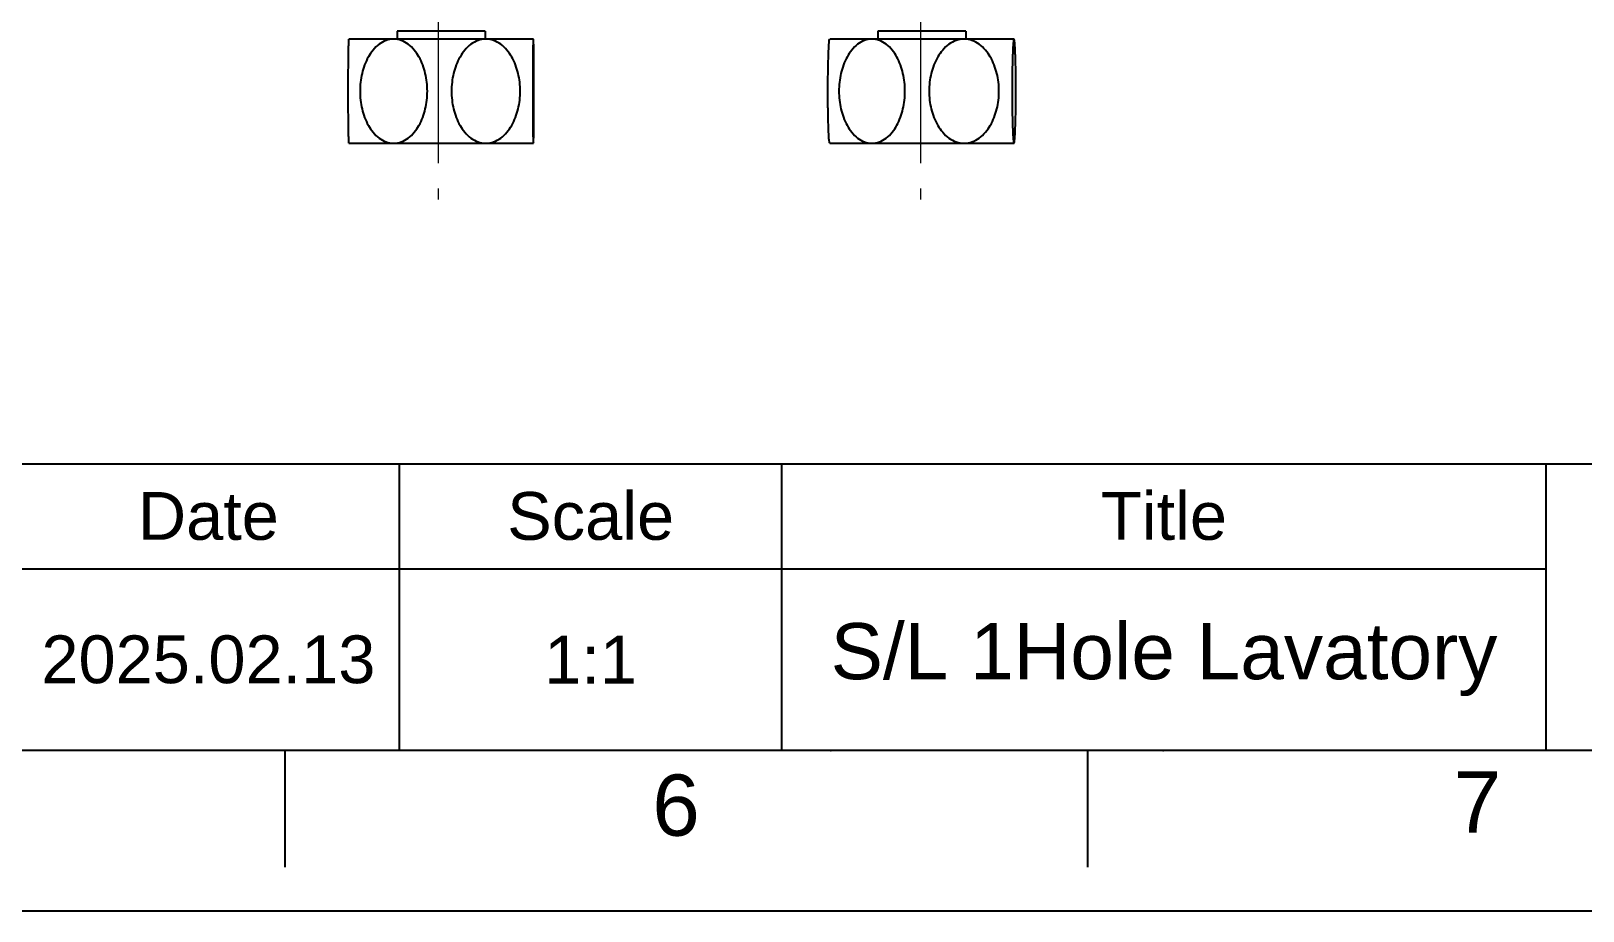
# Model space of a CAD drawing. Header units: millimetres. Extents: x 8809 to 9650, y -1236 to -642.
# Drawn here: x 9297.8 to 9491.4, y -1236.2 to -1126.5 of the extents above; entities that cross this region are included whole.
import ezdxf

# ---------------------------------------------------------------- set-up
doc = ezdxf.new("R2010")
doc.units = ezdxf.units.MM
doc.linetypes.add('CENTER2', pattern=[28.575, 19.05, -3.175, 3.175, -3.175])
doc.layers.add('CENTER', color=1, linetype='CENTER2', lineweight=15)
doc.layers.add('TEXT', color=2, linetype='Continuous', lineweight=13)
doc.layers.add('FORM', color=7, linetype='Continuous')
doc.styles.get("Standard").update_dxf_attribs({"font": 'arial.ttf'})

msp = doc.modelspace()

# ---------------------------------------------------------------- linework, layer by layer
at = {"color": 7, "linetype": 'Continuous'}
for p, q in [((9354.5, -1126.5), (9343.5, -1126.5)), ((9343.5, -1126.5), (9343.5, -1127.5)), ((9354.5, -1126.5), (9354.5, -1127.5)), ((9414.46, -1126.5), (9403.46, -1126.5)), ((9403.46, -1126.5), (9403.46, -1127.5)), ((9414.46, -1126.5), (9414.46, -1127.5)), ((9337.49, -1127.53), (9337.5, -1127.5)), ((9360.5, -1127.5), (9337.5, -1127.5)), ((9360.51, -1127.53), (9360.5, -1127.5)), ((9360.5, -1127.51), (9360.5, -1127.5)), ((9397.44, -1127.58), (9397.46, -1127.5)), ((9420.46, -1127.5), (9397.46, -1127.5)), ((9420.48, -1127.54), (9420.45, -1127.5)), ((9420.49, -1127.58), (9420.46, -1127.5)), ((9337.5, -1140.5), (9337.49, -1140.47)), ((9337.5, -1140.5), (9360.5, -1140.5)), ((9360.5, -1140.5), (9360.51, -1140.48)), ((9360.5, -1140.5), (9360.5, -1140.5)), ((9360.5, -1140.5), (9360.5, -1140.5)), ((9397.45, -1140.46), (9397.43, -1140.37)), ((9397.46, -1140.5), (9397.44, -1140.43)), ((9397.46, -1140.5), (9420.46, -1140.5)), ((9420.45, -1140.5), (9420.48, -1140.46)), ((9420.46, -1140.5), (9420.49, -1140.43)), ((9420.48, -1140.46), (9420.5, -1140.37))]:
    msp.add_line(p, q, dxfattribs=at)
for points, knots in [([(9337.42, -1134), (9337.42, -1133.28), (9337.42, -1131.89), (9337.43, -1130.2), (9337.45, -1129.01), (9337.46, -1128.31), (9337.49, -1127.83), (9337.48, -1127.58), (9337.5, -1127.51)], [0, 0, 0, 0, 0.334221, 0.642962, 0.776808, 0.887735, 0.965746, 1, 1, 1, 1]), ([(9343.08, -1127.5), (9342.44, -1127.5), (9341.09, -1128.05), (9339.81, -1129.72), (9339.04, -1131.78), (9338.88, -1133.26), (9338.88, -1134)], [0, 0, 0, 0, 0.228943, 0.475661, 0.735015, 1, 1, 1, 1]), ([(9347.28, -1134), (9347.28, -1133.26), (9347.12, -1131.78), (9346.35, -1129.72), (9345.07, -1128.05), (9343.72, -1127.5), (9343.08, -1127.5)], [0, 0, 0, 0, 0.264991, 0.524332, 0.771055, 1, 1, 1, 1]), ([(9354.58, -1127.5), (9353.92, -1127.5), (9352.56, -1128.04), (9351.24, -1129.72), (9350.46, -1131.77), (9350.29, -1133.26), (9350.29, -1134)], [0, 0, 0, 0, 0.23144, 0.47853, 0.73677, 1, 1, 1, 1]), ([(9358.86, -1134), (9358.86, -1133.26), (9358.7, -1131.77), (9357.92, -1129.72), (9356.59, -1128.04), (9355.23, -1127.5), (9354.58, -1127.5)], [0, 0, 0, 0, 0.263235, 0.521463, 0.768557, 1, 1, 1, 1]), ([(9360.48, -1127.63), (9360.46, -1127.95), (9360.45, -1128.8), (9360.42, -1130.92), (9360.42, -1132.72), (9360.42, -1134)], [0, 0, 0, 0, 0.151609, 0.397007, 1, 1, 1, 1]), ([(9360.5, -1127.5), (9360.49, -1127.5), (9360.5, -1127.57), (9360.49, -1127.6), (9360.48, -1127.63)], [0, 0, 0, 0, 0.259118, 1, 1, 1, 1]), ([(9360.58, -1134), (9360.58, -1133.28), (9360.58, -1131.89), (9360.57, -1130.2), (9360.55, -1129.01), (9360.55, -1128.31), (9360.52, -1127.83), (9360.53, -1127.58), (9360.5, -1127.51)], [0, 0, 0, 0, 0.334228, 0.64295, 0.776785, 0.88773, 0.96576, 1, 1, 1, 1]), ([(9397.24, -1134), (9397.24, -1133.31), (9397.25, -1131.97), (9397.28, -1130.34), (9397.32, -1129.17), (9397.35, -1128.46), (9397.39, -1127.93), (9397.42, -1127.64), (9397.45, -1127.55)], [0, 0, 0, 0, 0.322332, 0.622335, 0.754608, 0.867416, 0.952425, 1, 1, 1, 1]), ([(9402.73, -1127.5), (9402.1, -1127.5), (9400.78, -1128.05), (9399.52, -1129.73), (9398.78, -1131.78), (9398.62, -1133.26), (9398.62, -1134)], [0, 0, 0, 0, 0.226526, 0.472897, 0.733327, 1, 1, 1, 1]), ([(9406.85, -1134), (9406.85, -1133.26), (9406.69, -1131.78), (9405.95, -1129.73), (9404.69, -1128.05), (9403.37, -1127.5), (9402.73, -1127.5)], [0, 0, 0, 0, 0.266679, 0.527096, 0.773472, 1, 1, 1, 1]), ([(9414.22, -1127.5), (9413.56, -1127.5), (9412.18, -1128.04), (9410.83, -1129.71), (9410.04, -1131.77), (9409.86, -1133.26), (9409.86, -1134)], [0, 0, 0, 0, 0.233538, 0.480949, 0.738254, 1, 1, 1, 1]), ([(9418.58, -1134), (9418.58, -1133.26), (9418.41, -1131.77), (9417.61, -1129.71), (9416.26, -1128.04), (9414.89, -1127.5), (9414.22, -1127.5)], [0, 0, 0, 0, 0.261751, 0.519044, 0.76646, 1, 1, 1, 1]), ([(9420.45, -1127.5), (9420.43, -1127.5), (9420.41, -1127.58), (9420.39, -1127.69), (9420.37, -1127.9), (9420.33, -1128.3), (9420.3, -1128.92), (9420.27, -1129.78), (9420.24, -1130.75), (9420.22, -1132.17), (9420.21, -1133.26), (9420.21, -1134)], [0, 0, 0, 0, 0.007871, 0.027864, 0.059633, 0.101809, 0.211483, 0.346022, 0.49724, 0.659362, 1, 1, 1, 1]), ([(9420.69, -1134), (9420.69, -1133.31), (9420.68, -1131.97), (9420.65, -1130.34), (9420.61, -1129.17), (9420.58, -1128.46), (9420.53, -1127.93), (9420.51, -1127.64), (9420.48, -1127.55)], [0, 0, 0, 0, 0.322331, 0.622349, 0.75464, 0.867435, 0.952423, 1, 1, 1, 1]), ([(9337.5, -1140.5), (9337.48, -1140.43), (9337.49, -1140.18), (9337.46, -1139.7), (9337.45, -1139), (9337.43, -1137.8), (9337.42, -1136.12), (9337.42, -1134.73), (9337.42, -1134)], [0, 0, 0, 0, 0.03426, 0.112302, 0.223248, 0.35708, 0.665787, 1, 1, 1, 1]), ([(9338.88, -1134), (9338.88, -1134.75), (9339.04, -1136.23), (9339.81, -1138.28), (9341.09, -1139.96), (9342.44, -1140.5), (9343.08, -1140.5)], [0, 0, 0, 0, 0.264991, 0.524332, 0.771055, 1, 1, 1, 1]), ([(9343.08, -1140.5), (9343.72, -1140.5), (9345.07, -1139.96), (9346.35, -1138.28), (9347.12, -1136.23), (9347.28, -1134.75), (9347.28, -1134)], [0, 0, 0, 0, 0.228943, 0.475661, 0.735015, 1, 1, 1, 1]), ([(9350.29, -1134), (9350.29, -1134.75), (9350.46, -1136.23), (9351.24, -1138.29), (9352.56, -1139.96), (9353.92, -1140.5), (9354.58, -1140.5)], [0, 0, 0, 0, 0.263235, 0.521463, 0.768557, 1, 1, 1, 1]), ([(9354.58, -1140.5), (9355.23, -1140.5), (9356.59, -1139.96), (9357.92, -1138.29), (9358.69, -1136.23), (9358.86, -1134.75), (9358.86, -1134)], [0, 0, 0, 0, 0.23144, 0.47853, 0.73677, 1, 1, 1, 1]), ([(9360.42, -1134), (9360.42, -1134.73), (9360.42, -1136.12), (9360.43, -1137.81), (9360.45, -1139), (9360.45, -1139.7), (9360.49, -1140.18), (9360.47, -1140.43), (9360.5, -1140.5)], [0, 0, 0, 0, 0.334723, 0.643806, 0.777705, 0.888568, 0.966303, 1, 1, 1, 1]), ([(9360.5, -1140.5), (9360.53, -1140.43), (9360.52, -1140.18), (9360.55, -1139.7), (9360.55, -1139), (9360.57, -1137.8), (9360.58, -1136.12), (9360.58, -1134.73), (9360.58, -1134)], [0, 0, 0, 0, 0.034276, 0.1123, 0.223229, 0.35707, 0.665796, 1, 1, 1, 1]), ([(9397.43, -1140.37), (9397.37, -1140.05), (9397.34, -1139.21), (9397.27, -1137.74), (9397.25, -1135.94), (9397.24, -1134.66), (9397.24, -1134)], [0, 0, 0, 0, 0.152063, 0.397445, 0.689118, 1, 1, 1, 1]), ([(9398.62, -1134), (9398.62, -1134.75), (9398.78, -1136.22), (9399.52, -1138.27), (9400.78, -1139.95), (9402.1, -1140.5), (9402.73, -1140.5)], [0, 0, 0, 0, 0.266679, 0.527096, 0.773472, 1, 1, 1, 1]), ([(9402.73, -1140.5), (9403.37, -1140.5), (9404.69, -1139.95), (9405.95, -1138.27), (9406.69, -1136.22), (9406.85, -1134.75), (9406.85, -1134)], [0, 0, 0, 0, 0.226526, 0.472897, 0.733327, 1, 1, 1, 1]), ([(9409.86, -1134), (9409.86, -1134.75), (9410.04, -1136.23), (9410.83, -1138.29), (9412.18, -1139.97), (9413.56, -1140.5), (9414.22, -1140.5)], [0, 0, 0, 0, 0.261751, 0.519044, 0.76646, 1, 1, 1, 1]), ([(9414.22, -1140.5), (9414.89, -1140.5), (9416.26, -1139.97), (9417.61, -1138.29), (9418.41, -1136.23), (9418.58, -1134.75), (9418.58, -1134)], [0, 0, 0, 0, 0.233538, 0.480949, 0.738254, 1, 1, 1, 1]), ([(9420.21, -1134), (9420.21, -1134.74), (9420.22, -1135.83), (9420.24, -1137.25), (9420.27, -1138.23), (9420.3, -1139.08), (9420.33, -1139.71), (9420.37, -1140.1), (9420.39, -1140.31), (9420.41, -1140.42), (9420.43, -1140.5), (9420.45, -1140.5)], [0, 0, 0, 0, 0.340622, 0.502732, 0.653984, 0.788531, 0.898189, 0.940354, 0.972118, 0.992123, 1, 1, 1, 1]), ([(9420.5, -1140.37), (9420.55, -1140.05), (9420.59, -1139.2), (9420.65, -1137.74), (9420.68, -1135.94), (9420.69, -1134.66), (9420.69, -1134)], [0, 0, 0, 0, 0.1523, 0.397666, 0.689244, 1, 1, 1, 1])]:
    msp.add_open_spline(points, degree=3, knots=knots, dxfattribs=at)
at = {"layer": 'CENTER'}
for p, q in [((9348.62, -1095.36), (9348.62, -1147.5)), ((9408.78, -1095.36), (9408.78, -1147.5))]:
    msp.add_line(p, q, dxfattribs=at)
at = {"layer": 'FORM'}
for p, q in [((8985.05, -1180.47), (9629.87, -1180.47)), ((9343.81, -1216.22), (9343.81, -1180.47)), ((9391.49, -1216.22), (9391.49, -1180.47)), ((9486.84, -1216.22), (9486.84, -1180.47)), ((8929.03, -1193.58), (9486.84, -1193.58))]:
    msp.add_line(p, q, dxfattribs=at)
at = {"layer": 'FORM', "color": 7, "linetype": 'Continuous'}
for p, q in [((9629.87, -1216.22), (8828.91, -1216.22)), ((9329.51, -1216.22), (9329.51, -1230.78)), ((9429.63, -1216.22), (9429.63, -1230.78)), ((8808.89, -1236.25), (9649.89, -1236.25))]:
    msp.add_line(p, q, dxfattribs=at)
at = {"layer": 'FORM'}
for p in [(9397.61, -1216.22), (9439.04, -1216.22)]:
    msp.add_point(p, dxfattribs=at)

# ---------------------------------------------------------------- texts
at = {"layer": 'FORM', "char_height": 7.63, "attachment_point": 5}
for s, insert in [('6', (9378.3, -1223.1)), ('7', (9478.25, -1222.65))]:
    msp.add_mtext_dynamic_manual_height_columns(s, width=50.0595, gutter_width=12.51, heights=[0], dxfattribs=dict(at, insert=insert))
at = {"layer": 'TEXT', "attachment_point": 5}
for s, width, insert, char_height in [('Date', 47.6757, (9319.97, -1187.02), 5.959), ('Scale', 47.6757, (9367.65, -1187.02), 5.959), ('Title', 95.3515, (9439.16, -1187.02), 5.959), ('S/L 1Hole Lavatory', 93.2851, (9439.16, -1204.9), 7), ('2025.02.13', 47.6757, (9319.97, -1204.9), 5.959), ('1:1', 47.6757, (9367.65, -1204.9), 5.959)]:
    msp.add_mtext_dynamic_manual_height_columns(s, width=width, gutter_width=29.8, heights=[0], dxfattribs=dict(at, insert=insert, char_height=char_height))

doc.saveas('drawing.dxf')
